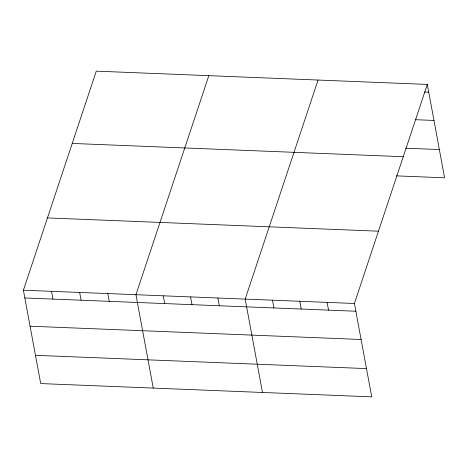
<?xml version="1.0" encoding="UTF-8"?>
<svg xmlns="http://www.w3.org/2000/svg" width="468" height="468" viewBox="0 0 468 468"><rect width="100%" height="100%" fill="white"/><g stroke="black" fill="none" stroke-linecap="round" stroke-linejoin="round"><path stroke-width="0.7" d="M427.296 84.427L354.422 303.48L371.727 396.852L40.704 383.573L23.4 290.195L96.273 71.148L427.296 84.427L444.6 177.805L396.449 175.869M208.822 75.664L135.948 294.711L153.252 388.089M318.059 80.046L245.185 299.093L262.489 392.471M424.417 92.015L428.735 92.19M415.286 119.691L433.971 120.44M405.586 148.192L439.364 149.549M72.224 143.436L403.246 156.716M47.449 217.912L378.472 231.192M23.4 290.195L354.422 303.48M24.839 297.958L355.861 311.238M30.075 326.208L361.097 339.487M35.469 355.317L366.491 368.597M327.114 302.381L328.548 310.138M299.801 301.287L301.24 309.044M272.493 300.193L273.932 307.95M217.877 297.999L219.311 305.756M190.564 296.905L192.003 304.662M163.256 295.811L164.695 303.568M107.81 293.582L109.249 301.339M79.671 292.453L81.11 300.21M51.538 291.324L52.978 299.087"/></g></svg>
